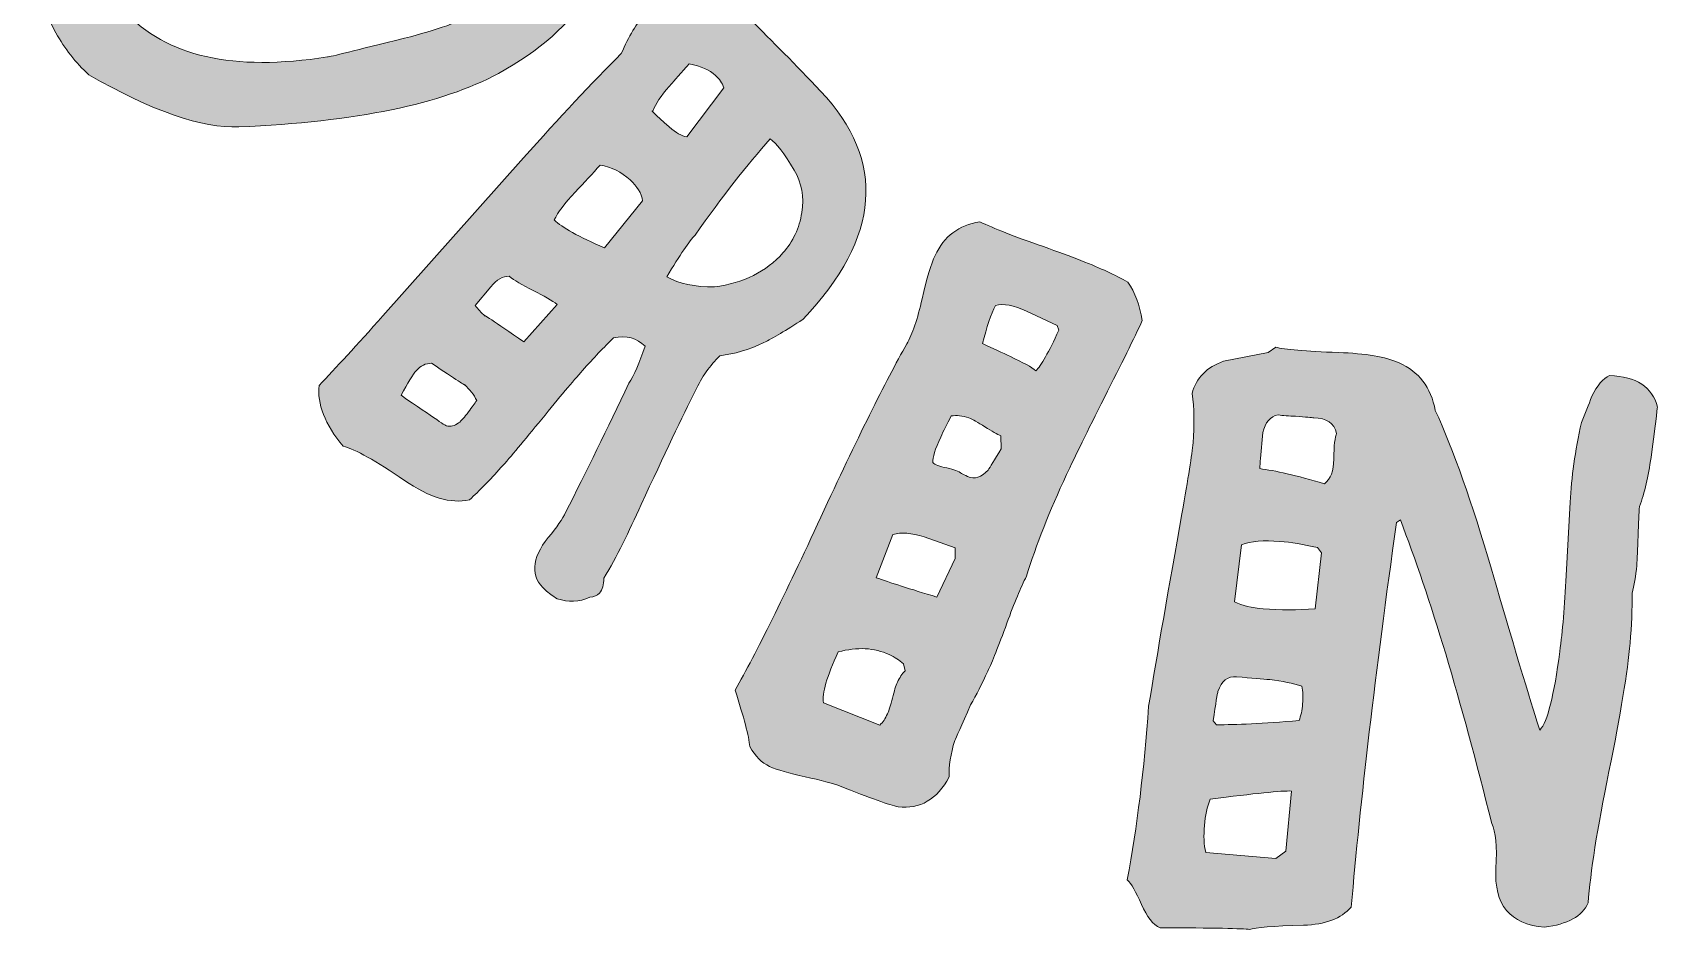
# Model space of a CAD drawing. Header units: inches. Extents: x 13.5 to 26.5, y -16.9 to -3.1.
# Drawn here: x 14.11 to 20.52, y -16.88 to -13.34 of the extents above; entities that cross this region are included whole.
import ezdxf

# ---------------------------------------------------------------- set-up
doc = ezdxf.new("R2010")
doc.units = ezdxf.units.IN
doc.header["$MEASUREMENT"] = 0
doc.layers.add('2', color=7, linetype='Continuous', lineweight=0)

# ---------------------------------------------------------------- blocks, each defined once
blk = doc.blocks.new('Block_6')
at = {"layer": '2', "true_color": 0x1b6db6, "transparency": 33554687}
h = blk.add_hatch(color=152, dxfattribs=at)
h.dxf.hatch_style = 2
edge = h.paths.add_edge_path()
edge.add_spline(control_points=[(15.7258, -12.2438), (15.6999, -12.2206), (15.6656, -12.2054), (15.623, -12.198), (15.5804, -12.1907), (15.5446, -12.1949), (15.5157, -12.2107), (15.5157, -12.2107), (15.5722, -12.3144), (15.5722, -12.3144), (15.5947, -12.3153), (15.623, -12.3064), (15.6571, -12.2878), (15.6775, -12.2767), (15.7004, -12.262), (15.7258, -12.2438)], knot_values=[0, 0, 0, 0, 1, 1, 1, 2, 2, 2, 3, 3, 3, 4, 4, 4, 5, 5, 5, 5], degree=3, periodic=0)
edge = h.paths.add_edge_path()
edge.add_spline(control_points=[(15.3432, -12.4592), (15.3356, -12.421), (15.3174, -12.3795), (15.2887, -12.335), (15.2887, -12.335), (15.211, -12.2167), (15.211, -12.2167), (15.1862, -12.2036), (15.1585, -12.2075), (15.1281, -12.2285), (15.1247, -12.275), (15.1589, -12.3702), (15.2307, -12.514), (15.2307, -12.514), (15.3432, -12.4592), (15.3432, -12.4592)], knot_values=[0, 0, 0, 0, 1, 1, 1, 2, 2, 2, 3, 3, 3, 4, 4, 4, 5, 5, 5, 5], degree=3, periodic=0)
edge = h.paths.add_edge_path()
edge.add_spline(control_points=[(14.9821, -12.6169), (14.9777, -12.5886), (14.9596, -12.5493), (14.9277, -12.4988), (14.893, -12.4433), (14.8723, -12.4032), (14.8654, -12.3785), (14.7989, -12.4104), (14.7583, -12.4391), (14.7436, -12.4647), (14.7436, -12.4647), (14.8563, -12.6594), (14.8563, -12.6594), (14.879, -12.6688), (14.9066, -12.6647), (14.9389, -12.647), (14.9526, -12.6396), (14.9669, -12.6296), (14.9821, -12.6169)], knot_values=[0, 0, 0, 0, 1, 1, 1, 2, 2, 2, 3, 3, 3, 4, 4, 4, 5, 5, 5, 6, 6, 6, 6], degree=3, periodic=0)
edge = h.paths.add_edge_path()
edge.add_spline(control_points=[(16.0862, -13.0387), (16.1509, -12.9508), (16.1704, -12.8471), (16.145, -12.7274), (16.145, -12.7274), (16.0429, -12.4187), (16.0429, -12.4187), (16.0074, -12.4184), (15.9654, -12.4303), (15.9169, -12.4547), (15.8496, -12.4892), (15.8109, -12.5093), (15.8006, -12.5148), (15.7343, -12.551), (15.6824, -12.5794), (15.645, -12.5998), (15.5157, -12.6704), (15.3173, -12.7661), (15.0499, -12.887), (14.7824, -13.0078), (14.584, -13.1035), (14.4547, -13.1741), (14.4428, -13.1806), (14.4383, -13.1886), (14.4412, -13.1979), (14.4502, -13.2105), (14.4599, -13.2282), (14.4702, -13.2511), (14.6317, -13.43), (14.8985, -13.4901), (15.2705, -13.4315), (15.2791, -13.4312), (15.3804, -13.4065), (15.5745, -13.3575), (15.699, -13.3267), (15.797, -13.2918), (15.8684, -13.2528), (15.9637, -13.2008), (16.0363, -13.1294), (16.0862, -13.0387)], knot_values=[0, 0, 0, 0, 1, 1, 1, 2, 2, 2, 3, 3, 3, 4, 4, 4, 5, 5, 5, 6, 6, 6, 7, 7, 7, 8, 8, 8, 9, 9, 9, 10, 10, 10, 11, 11, 11, 12, 12, 12, 13, 13, 13, 13], degree=3, periodic=0)
edge = h.paths.add_edge_path()
edge.add_spline(control_points=[(14.4348, -12.8763), (14.4706, -12.8611), (14.5039, -12.8452), (14.5345, -12.8284), (14.5634, -12.8127), (14.5948, -12.7933), (14.6287, -12.7704), (14.5956, -12.7097), (14.5617, -12.6778), (14.527, -12.6749), (14.4997, -12.7139), (14.4641, -12.7782), (14.4202, -12.8679), (14.4281, -12.8701), (14.4329, -12.8729), (14.4348, -12.8763)], knot_values=[0, 0, 0, 0, 1, 1, 1, 2, 2, 2, 3, 3, 3, 4, 4, 4, 5, 5, 5, 5], degree=3, periodic=0)
edge = h.paths.add_edge_path()
edge.add_spline(control_points=[(15.945, -13.4967), (15.7239, -13.6174), (15.3825, -13.6877), (14.921, -13.7077), (14.7767, -13.7142), (14.5793, -13.6457), (14.3289, -13.5022), (14.2763, -13.4543), (14.233, -13.3991), (14.199, -13.3367), (14.1254, -13.2017), (14.1063, -13.0633), (14.1415, -12.9215), (14.2322, -12.5654), (14.469, -12.283), (14.8518, -12.074), (14.9113, -12.0415), (14.9748, -12.0101), (15.0422, -11.9799), (15.2697, -11.9235), (15.4702, -11.9126), (15.6435, -11.9471), (15.7698, -11.9723), (15.8797, -11.9977), (15.9731, -12.0233), (16.0954, -12.0572), (16.1822, -12.1194), (16.2336, -12.2095), (16.3399, -12.3966), (16.3977, -12.5774), (16.4067, -12.752), (16.4239, -13.0711), (16.27, -13.3193), (15.945, -13.4967)], knot_values=[0, 0, 0, 0, 1, 1, 1, 2, 2, 2, 3, 3, 3, 4, 4, 4, 5, 5, 5, 6, 6, 6, 7, 7, 7, 8, 8, 8, 9, 9, 9, 10, 10, 10, 11, 11, 11, 11], degree=3, periodic=0)
h = blk.add_hatch(color=152, dxfattribs=at)
h.dxf.hatch_style = 2
edge = h.paths.add_edge_path()
edge.add_spline(control_points=[(17.1121, -13.8783), (17.073, -13.8123), (17.0415, -13.7713), (17.0174, -13.755), (16.9272, -13.8564), (16.8287, -13.9828), (16.7221, -14.1345), (16.6987, -14.1579), (16.6613, -14.2128), (16.6099, -14.2995), (16.6578, -14.3265), (16.7207, -14.3397), (16.7985, -14.339), (16.9124, -14.3237), (17.0022, -14.2791), (17.068, -14.2053), (17.1079, -14.1604), (17.1327, -14.1072), (17.1425, -14.0457), (17.1522, -13.9842), (17.1421, -13.9284), (17.1121, -13.8783)], knot_values=[0, 0, 0, 0, 1, 1, 1, 2, 2, 2, 3, 3, 3, 4, 4, 4, 5, 5, 5, 6, 6, 6, 7, 7, 7, 7], degree=3, periodic=0)
edge = h.paths.add_edge_path()
edge.add_spline(control_points=[(16.6892, -13.7467), (16.6892, -13.7467), (16.8349, -13.5532), (16.8349, -13.5532), (16.8286, -13.5346), (16.8177, -13.5184), (16.8022, -13.5046), (16.7782, -13.4831), (16.7436, -13.4679), (16.6985, -13.4589), (16.6959, -13.4618), (16.6888, -13.4697), (16.6772, -13.4828), (16.6437, -13.5204), (16.6244, -13.5422), (16.6192, -13.5479), (16.587, -13.5841), (16.5654, -13.6168), (16.5544, -13.646), (16.5419, -13.6374), (16.5635, -13.658), (16.6192, -13.7077), (16.6456, -13.7312), (16.6689, -13.7442), (16.6892, -13.7467)], knot_values=[0, 0, 0, 0, 1, 1, 1, 2, 2, 2, 3, 3, 3, 4, 4, 4, 5, 5, 5, 6, 6, 6, 7, 7, 7, 8, 8, 8, 8], degree=3, periodic=0)
edge = h.paths.add_edge_path()
edge.add_spline(control_points=[(16.3642, -14.1855), (16.3642, -14.1855), (16.5141, -13.9997), (16.5141, -13.9997), (16.5098, -13.9699), (16.4933, -13.9422), (16.4646, -13.9166), (16.4302, -13.886), (16.3909, -13.8665), (16.3468, -13.8583), (16.3171, -13.8917), (16.2842, -13.9272), (16.248, -13.965), (16.2065, -14.0086), (16.1791, -14.0452), (16.1657, -14.0748), (16.1959, -14.1044), (16.2621, -14.1413), (16.3642, -14.1855)], knot_values=[0, 0, 0, 0, 1, 1, 1, 2, 2, 2, 3, 3, 3, 4, 4, 4, 5, 5, 5, 6, 6, 6, 6], degree=3, periodic=0)
edge = h.paths.add_edge_path()
edge.add_spline(control_points=[(16.0458, -14.5562), (16.0458, -14.5562), (16.1772, -14.4085), (16.1772, -14.4085), (16.1573, -14.3933), (16.1256, -14.3748), (16.0821, -14.3529), (16.0385, -14.331), (16.0068, -14.3124), (15.9869, -14.2973), (15.9623, -14.2961), (15.9384, -14.3099), (15.9154, -14.3386), (15.9154, -14.3386), (15.8537, -14.4123), (15.8537, -14.4123), (15.864, -14.4267), (15.8771, -14.4409), (15.8929, -14.455), (15.8771, -14.4409), (15.928, -14.4746), (16.0458, -14.5562)], knot_values=[0, 0, 0, 0, 1, 1, 1, 2, 2, 2, 3, 3, 3, 4, 4, 4, 5, 5, 5, 6, 6, 6, 7, 7, 7, 7], degree=3, periodic=0)
edge = h.paths.add_edge_path()
edge.add_spline(control_points=[(15.8593, -14.7874), (15.8485, -14.7648), (15.8324, -14.7439), (15.8109, -14.7247), (15.8209, -14.7337), (15.7778, -14.7056), (15.6814, -14.6405), (15.6582, -14.6406), (15.6382, -14.6501), (15.6215, -14.6688), (15.6073, -14.6848), (15.5871, -14.7175), (15.5611, -14.767), (15.6887, -14.8548), (15.7482, -14.8948), (15.7396, -14.8872), (15.7562, -14.8916), (15.7724, -14.8879), (15.7882, -14.8759), (15.7986, -14.8671), (15.8115, -14.8526), (15.8268, -14.8325), (15.8409, -14.8138), (15.8517, -14.7988), (15.8593, -14.7874)], knot_values=[0, 0, 0, 0, 1, 1, 1, 2, 2, 2, 3, 3, 3, 4, 4, 4, 5, 5, 5, 6, 6, 6, 7, 7, 7, 8, 8, 8, 8], degree=3, periodic=0)
edge = h.paths.add_edge_path()
edge.add_spline(control_points=[(16.3061, -15.5638), (16.2634, -15.5829), (16.2205, -15.5849), (16.1774, -15.5698), (16.159, -15.5586), (16.1434, -15.5473), (16.1305, -15.5358), (16.0703, -15.4821), (16.0741, -15.4128), (16.142, -15.3278), (16.1754, -15.2875), (16.1982, -15.2546), (16.2105, -15.2292), (16.2921, -15.0682), (16.3753, -14.8982), (16.4601, -14.7192), (16.4802, -14.6878), (16.5016, -14.6393), (16.5241, -14.5736), (16.4922, -14.54), (16.4506, -14.5289), (16.3994, -14.5403), (16.3617, -14.5768), (16.3209, -14.6198), (16.2771, -14.669), (16.2397, -14.711), (16.1861, -14.7749), (16.1162, -14.8606), (16.0463, -14.9463), (15.9927, -15.0103), (15.9553, -15.0522), (15.9114, -15.1015), (15.87, -15.1437), (15.8309, -15.179), (15.7566, -15.1959), (15.6712, -15.1705), (15.5748, -15.1026), (15.4614, -15.0249), (15.3805, -14.98), (15.3321, -14.968), (15.2605, -14.8808), (15.2289, -14.8007), (15.2373, -14.7277), (15.3021, -14.6607), (15.386, -14.5693), (15.4892, -14.4534), (15.4892, -14.4534), (16.0441, -13.83), (16.0441, -13.83), (16.1859, -13.6707), (16.3145, -13.5334), (16.43, -13.4182), (16.4592, -13.3507), (16.4912, -13.2974), (16.526, -13.2583), (16.6033, -13.1714), (16.6982, -13.1573), (16.8106, -13.2159), (16.8106, -13.2159), (16.9392, -13.2838), (16.9392, -13.2838), (17.0256, -13.3687), (17.118, -13.4628), (17.2164, -13.5661), (17.4769, -13.8426), (17.4539, -14.1429), (17.1474, -14.467), (17.0801, -14.5109), (17.0284, -14.5415), (16.9925, -14.5588), (16.9339, -14.587), (16.876, -14.6043), (16.819, -14.6106), (16.78, -14.6486), (16.7477, -14.6951), (16.7219, -14.75), (16.6725, -14.8489), (16.6012, -14.9983), (16.508, -15.1983), (16.4605, -15.3066), (16.4117, -15.4034), (16.3616, -15.4886), (16.3616, -15.5146), (16.3558, -15.5341), (16.3442, -15.5471), (16.3352, -15.5572), (16.3225, -15.5628), (16.3061, -15.5638)], knot_values=[0, 0, 0, 0, 1, 1, 1, 2, 2, 2, 3, 3, 3, 4, 4, 4, 5, 5, 5, 6, 6, 6, 7, 7, 7, 8, 8, 8, 9, 9, 9, 10, 10, 10, 11, 11, 11, 12, 12, 12, 13, 13, 13, 14, 14, 14, 15, 15, 15, 16, 16, 16, 17, 17, 17, 18, 18, 18, 19, 19, 19, 20, 20, 20, 21, 21, 21, 22, 22, 22, 23, 23, 23, 24, 24, 24, 25, 25, 25, 26, 26, 26, 27, 27, 27, 28, 28, 28, 29, 29, 29, 29], degree=3, periodic=0)
h = blk.add_hatch(color=152, dxfattribs=at)
h.dxf.hatch_style = 2
edge = h.paths.add_edge_path()
edge.add_spline(control_points=[(18.1569, -14.5104), (18.1569, -14.5104), (18.15, -14.4911), (18.15, -14.4911), (18.15, -14.4911), (18.0299, -14.4351), (18.0299, -14.4351), (17.9794, -14.4116), (17.9384, -14.404), (17.907, -14.4126), (17.8891, -14.4464), (17.8721, -14.4964), (17.8561, -14.5627), (17.8979, -14.5822), (17.9344, -14.5992), (17.9658, -14.6138), (18.0162, -14.6374), (18.0498, -14.6563), (18.0665, -14.6705), (18.0867, -14.6499), (18.1168, -14.5966), (18.1569, -14.5104)], knot_values=[0, 0, 0, 0, 1, 1, 1, 2, 2, 2, 3, 3, 3, 4, 4, 4, 5, 5, 5, 6, 6, 6, 7, 7, 7, 7], degree=3, periodic=0)
edge = h.paths.add_edge_path()
edge.add_spline(control_points=[(17.9296, -14.9782), (17.9296, -14.9782), (17.9281, -14.9269), (17.9281, -14.9269), (17.9141, -14.9204), (17.8932, -14.9085), (17.8653, -14.8912), (17.8373, -14.8738), (17.8163, -14.8619), (17.8024, -14.8554), (17.7764, -14.8476), (17.7531, -14.8453), (17.7326, -14.8485), (17.7161, -14.8794), (17.7021, -14.9071), (17.6907, -14.9317), (17.6686, -14.9792), (17.6582, -15.0128), (17.6595, -15.0327), (17.6683, -15.0411), (17.6867, -15.0481), (17.7149, -15.0537), (17.743, -15.0593), (17.7623, -15.0668), (17.7729, -15.076), (17.7798, -15.0792), (17.7876, -15.0828), (17.7964, -15.0869), (17.8242, -15.0999), (17.8514, -15.0915), (17.878, -15.0617), (17.8854, -15.0504), (17.9026, -15.0226), (17.9296, -14.9782)], knot_values=[0, 0, 0, 0, 1, 1, 1, 2, 2, 2, 3, 3, 3, 4, 4, 4, 5, 5, 5, 6, 6, 6, 7, 7, 7, 8, 8, 8, 9, 9, 9, 10, 10, 10, 11, 11, 11, 11], degree=3, periodic=0)
edge = h.paths.add_edge_path()
edge.add_spline(control_points=[(17.7473, -15.4107), (17.7473, -15.4107), (17.7476, -15.3691), (17.7476, -15.3691), (17.7476, -15.3691), (17.6252, -15.3249), (17.6252, -15.3249), (17.5749, -15.31), (17.5339, -15.3069), (17.5023, -15.3157), (17.5023, -15.3157), (17.4357, -15.4868), (17.4357, -15.4868), (17.4897, -15.5056), (17.5698, -15.5312), (17.6761, -15.5636), (17.6761, -15.5636), (17.7473, -15.4107), (17.7473, -15.4107)], knot_values=[0, 0, 0, 0, 1, 1, 1, 2, 2, 2, 3, 3, 3, 4, 4, 4, 5, 5, 5, 6, 6, 6, 6], degree=3, periodic=0)
edge = h.paths.add_edge_path()
edge.add_spline(control_points=[(17.4506, -16.0683), (17.4624, -16.0567), (17.4724, -16.0421), (17.4806, -16.0245), (17.4871, -16.0105), (17.4937, -15.9895), (17.5004, -15.9615), (17.507, -15.9336), (17.5136, -15.9126), (17.5202, -15.8986), (17.5283, -15.881), (17.5383, -15.8664), (17.5501, -15.8547), (17.5501, -15.8547), (17.5442, -15.8263), (17.5442, -15.8263), (17.5275, -15.8121), (17.5088, -15.8002), (17.4879, -15.7904), (17.4287, -15.7628), (17.3615, -15.7593), (17.2863, -15.7798), (17.2412, -15.8766), (17.2217, -15.9434), (17.2278, -15.9805), (17.2278, -15.9805), (17.4506, -16.0683), (17.4506, -16.0683)], knot_values=[0, 0, 0, 0, 1, 1, 1, 2, 2, 2, 3, 3, 3, 4, 4, 4, 5, 5, 5, 6, 6, 6, 7, 7, 7, 8, 8, 8, 9, 9, 9, 9], degree=3, periodic=0)
edge = h.paths.add_edge_path()
edge.add_spline(control_points=[(17.724, -16.2729), (17.6762, -16.3619), (17.6092, -16.4012), (17.5229, -16.3909), (17.49, -16.3841), (17.4128, -16.3567), (17.2912, -16.3085), (17.2642, -16.2981), (17.219, -16.2861), (17.1554, -16.2725), (17.0918, -16.2589), (17.0452, -16.2452), (17.0156, -16.2314), (16.9843, -16.2168), (16.9583, -16.1907), (16.9376, -16.1532), (16.9332, -16.1127), (16.9138, -16.0384), (16.8794, -15.9303), (16.9627, -15.783), (17.0756, -15.5554), (17.218, -15.2473), (17.3603, -14.9392), (17.4733, -14.7116), (17.5567, -14.5643), (17.579, -14.5255), (17.5993, -14.4659), (17.6176, -14.3857), (17.6359, -14.3054), (17.6528, -14.2486), (17.6684, -14.2152), (17.7036, -14.1396), (17.7623, -14.0953), (17.8446, -14.0823), (17.8985, -14.1075), (17.9824, -14.1401), (18.0961, -14.1803), (18.2098, -14.2205), (18.2936, -14.2532), (18.3476, -14.2784), (18.3772, -14.2922), (18.4046, -14.3061), (18.4299, -14.32), (18.4575, -14.3607), (18.4764, -14.4112), (18.4864, -14.4715), (18.4545, -14.5401), (18.4046, -14.6415), (18.3369, -14.7757), (18.2691, -14.9099), (18.2192, -15.0113), (18.1873, -15.0799), (18.1202, -15.2241), (18.0674, -15.3578), (18.0291, -15.4811), (18.0069, -15.5243), (17.9812, -15.5861), (17.9522, -15.6667), (17.9182, -15.7579), (17.8931, -15.8211), (17.8767, -15.8562), (17.8538, -15.9054), (17.8312, -15.9495), (17.8089, -15.9883), (17.7721, -16.0717), (17.7513, -16.1187), (17.7464, -16.1293), (17.7296, -16.1835), (17.7221, -16.2314), (17.724, -16.2729)], knot_values=[0, 0, 0, 0, 1, 1, 1, 2, 2, 2, 3, 3, 3, 4, 4, 4, 5, 5, 5, 6, 6, 6, 7, 7, 7, 8, 8, 8, 9, 9, 9, 10, 10, 10, 11, 11, 11, 12, 12, 12, 13, 13, 13, 14, 14, 14, 15, 15, 15, 16, 16, 16, 17, 17, 17, 18, 18, 18, 19, 19, 19, 20, 20, 20, 21, 21, 21, 22, 22, 22, 23, 23, 23, 23], degree=3, periodic=0)
h = blk.add_hatch(color=152, dxfattribs=at)
h.dxf.hatch_style = 2
edge = h.paths.add_edge_path()
edge.add_spline(control_points=[(19.2534, -14.9175), (19.2434, -14.8766), (19.2133, -14.856), (19.1633, -14.8556), (19.1556, -14.8549), (19.1317, -14.8529), (19.0915, -14.8495), (19.0645, -14.8491), (19.0416, -14.8472), (19.0226, -14.8436), (18.9912, -14.8507), (18.9709, -14.8742), (18.9617, -14.9143), (18.9617, -14.9143), (18.9531, -15.0158), (18.9531, -15.0158), (18.9517, -15.0313), (18.9506, -15.0448), (18.9496, -15.0564), (19.0094, -15.0634), (19.0947, -15.0833), (19.2053, -15.1161), (19.2296, -15.0973), (19.2418, -15.065), (19.2419, -15.0193), (19.2428, -14.9642), (19.2466, -14.9303), (19.2534, -14.9175)], knot_values=[0, 0, 0, 0, 1, 1, 1, 2, 2, 2, 3, 3, 3, 4, 4, 4, 5, 5, 5, 6, 6, 6, 7, 7, 7, 8, 8, 8, 9, 9, 9, 9], degree=3, periodic=0)
edge = h.paths.add_edge_path()
edge.add_spline(control_points=[(19.193, -15.3892), (19.193, -15.3892), (19.1775, -15.3676), (19.1775, -15.3676), (19.1226, -15.3553), (19.0732, -15.3472), (19.0292, -15.3435), (18.9661, -15.3381), (18.9156, -15.3425), (18.8778, -15.3566), (18.8778, -15.3566), (18.8499, -15.5824), (18.8499, -15.5824), (18.8815, -15.5967), (18.9192, -15.6056), (18.9633, -15.6094), (19.0302, -15.6151), (19.0986, -15.6152), (19.1685, -15.6096), (19.1685, -15.6096), (19.193, -15.3892), (19.193, -15.3892)], knot_values=[0, 0, 0, 0, 1, 1, 1, 2, 2, 2, 3, 3, 3, 4, 4, 4, 5, 5, 5, 6, 6, 6, 7, 7, 7, 7], degree=3, periodic=0)
edge = h.paths.add_edge_path()
edge.add_spline(control_points=[(19.105, -16.0507), (19.1123, -16.0319), (19.1171, -16.0099), (19.1192, -15.9848), (19.1214, -15.9597), (19.1205, -15.9362), (19.1166, -15.9144), (19.0812, -15.9037), (19.0389, -15.8952), (18.9897, -15.889), (18.9613, -15.8866), (18.9176, -15.8829), (18.8588, -15.8779), (18.8228, -15.8748), (18.7982, -15.8942), (18.7851, -15.9358), (18.7825, -15.9434), (18.7764, -15.9818), (18.7667, -16.0511), (18.7667, -16.0511), (18.7797, -16.0668), (18.7797, -16.0668), (18.8541, -16.0673), (18.9626, -16.0619), (19.105, -16.0507)], knot_values=[0, 0, 0, 0, 1, 1, 1, 2, 2, 2, 3, 3, 3, 4, 4, 4, 5, 5, 5, 6, 6, 6, 7, 7, 7, 8, 8, 8, 8], degree=3, periodic=0)
edge = h.paths.add_edge_path()
edge.add_spline(control_points=[(19.0755, -16.3285), (19.0362, -16.3271), (18.9291, -16.338), (18.7544, -16.3612), (18.7425, -16.3906), (18.7349, -16.4253), (18.7315, -16.465), (18.7281, -16.5047), (18.7298, -16.5401), (18.7365, -16.5712), (18.7365, -16.5712), (19.0134, -16.5948), (19.0134, -16.5948), (19.0134, -16.5948), (19.0525, -16.566), (19.0525, -16.566), (19.0525, -16.566), (19.0755, -16.3285), (19.0755, -16.3285)], knot_values=[0, 0, 0, 0, 1, 1, 1, 2, 2, 2, 3, 3, 3, 4, 4, 4, 5, 5, 5, 6, 6, 6, 6], degree=3, periodic=0)
edge = h.paths.add_edge_path()
edge.add_spline(control_points=[(20.5197, -14.8133), (20.5189, -14.8229), (20.5104, -14.8892), (20.4942, -15.012), (20.4839, -15.0869), (20.4688, -15.1516), (20.4487, -15.2062), (20.4466, -15.2312), (20.4447, -15.2699), (20.4432, -15.3222), (20.4416, -15.3745), (20.4398, -15.4132), (20.4377, -15.4382), (20.4341, -15.4806), (20.4281, -15.517), (20.4197, -15.5473), (20.4202, -15.6095), (20.4175, -15.6753), (20.4116, -15.7447), (20.4021, -15.8565), (20.3742, -16.0254), (20.328, -16.2515), (20.2817, -16.4777), (20.2545, -16.6506), (20.2463, -16.7702), (20.2225, -16.8226), (20.1649, -16.8545), (20.0733, -16.8662), (19.9375, -16.8546), (19.8737, -16.7771), (19.8821, -16.6338), (19.8876, -16.5466), (19.8819, -16.4878), (19.8653, -16.4571), (19.7434, -15.964), (19.6233, -15.5645), (19.5048, -15.2585), (19.5048, -15.2585), (19.4895, -15.2688), (19.4895, -15.2688), (19.4059, -15.8652), (19.3465, -16.3711), (19.3112, -16.7866), (19.2712, -16.8319), (19.2083, -16.8557), (19.1224, -16.8581), (19.0023, -16.8615), (18.9314, -16.8671), (18.9098, -16.875), (18.8854, -16.871), (18.7677, -16.8687), (18.5565, -16.8683), (18.529, -16.8562), (18.5045, -16.8254), (18.4831, -16.7758), (18.4616, -16.7263), (18.4429, -16.6941), (18.4271, -16.6791), (18.466, -16.4703), (18.4941, -16.242), (18.5113, -15.9943), (18.547, -15.7793), (18.5907, -15.5261), (18.6425, -15.2346), (18.668, -15.0927), (18.6827, -14.9996), (18.6865, -14.9551), (18.6926, -14.8836), (18.6914, -14.8183), (18.6829, -14.7592), (18.6997, -14.6983), (18.7408, -14.6561), (18.8065, -14.6325), (18.8065, -14.6325), (18.9828, -14.5979), (18.9828, -14.5979), (18.9828, -14.5979), (19.0135, -14.5771), (19.0135, -14.5771), (19.0475, -14.5859), (19.1297, -14.5929), (19.2603, -14.5982), (19.368, -14.6015), (19.4477, -14.6151), (19.4997, -14.639), (19.5777, -14.6729), (19.6254, -14.7354), (19.6427, -14.8264), (19.7142, -14.9824), (19.788, -15.1911), (19.8641, -15.4526), (19.9655, -15.8), (20.0294, -16.0118), (20.0557, -16.088), (20.0854, -16.0556), (20.1116, -15.9522), (20.1342, -15.7777), (20.1447, -15.6991), (20.1532, -15.599), (20.1597, -15.4774), (20.1597, -15.4774), (20.1757, -15.188), (20.1757, -15.188), (20.18, -15.0914), (20.1947, -14.987), (20.2197, -14.8747), (20.2342, -14.8392), (20.2478, -14.8045), (20.2603, -14.7706), (20.2813, -14.7279), (20.3048, -14.7008), (20.3308, -14.6894), (20.4365, -14.6926), (20.4995, -14.7339), (20.5197, -14.8133)], knot_values=[0, 0, 0, 0, 1, 1, 1, 2, 2, 2, 3, 3, 3, 4, 4, 4, 5, 5, 5, 6, 6, 6, 7, 7, 7, 8, 8, 8, 9, 9, 9, 10, 10, 10, 11, 11, 11, 12, 12, 12, 13, 13, 13, 14, 14, 14, 15, 15, 15, 16, 16, 16, 17, 17, 17, 18, 18, 18, 19, 19, 19, 20, 20, 20, 21, 21, 21, 22, 22, 22, 23, 23, 23, 24, 24, 24, 25, 25, 25, 26, 26, 26, 27, 27, 27, 28, 28, 28, 29, 29, 29, 30, 30, 30, 31, 31, 31, 32, 32, 32, 33, 33, 33, 34, 34, 34, 35, 35, 35, 36, 36, 36, 37, 37, 37, 38, 38, 38, 38], degree=3, periodic=0)
at = {"layer": '2'}
for points, knots in [([(15.945, -13.4967), (15.7239, -13.6174), (15.3825, -13.6877), (14.921, -13.7077), (14.7767, -13.7142), (14.5793, -13.6457), (14.3289, -13.5022), (14.2763, -13.4543), (14.233, -13.3991), (14.199, -13.3367), (14.1254, -13.2017), (14.1063, -13.0633), (14.1415, -12.9215), (14.2322, -12.5654), (14.469, -12.283), (14.8518, -12.074), (14.9113, -12.0415), (14.9748, -12.0101), (15.0422, -11.9799), (15.2697, -11.9235), (15.4702, -11.9126), (15.6435, -11.9471), (15.7698, -11.9723), (15.8797, -11.9977), (15.9731, -12.0233), (16.0954, -12.0572), (16.1822, -12.1194), (16.2336, -12.2095), (16.3399, -12.3966), (16.3977, -12.5774), (16.4067, -12.752), (16.4239, -13.0711), (16.27, -13.3193), (15.945, -13.4967)], [0, 0, 0, 0, 1, 1, 1, 2, 2, 2, 3, 3, 3, 4, 4, 4, 5, 5, 5, 6, 6, 6, 7, 7, 7, 8, 8, 8, 9, 9, 9, 10, 10, 10, 11, 11, 11, 11]), ([(16.0862, -13.0387), (16.1509, -12.9508), (16.1704, -12.8471), (16.145, -12.7274), (16.145, -12.7274), (16.0429, -12.4187), (16.0429, -12.4187), (16.0074, -12.4184), (15.9654, -12.4303), (15.9169, -12.4547), (15.8496, -12.4892), (15.8109, -12.5093), (15.8006, -12.5148), (15.7343, -12.551), (15.6824, -12.5794), (15.645, -12.5998), (15.5157, -12.6704), (15.3173, -12.7661), (15.0499, -12.887), (14.7824, -13.0078), (14.584, -13.1035), (14.4547, -13.1741), (14.4428, -13.1806), (14.4383, -13.1886), (14.4412, -13.1979), (14.4502, -13.2105), (14.4599, -13.2282), (14.4702, -13.2511), (14.6317, -13.43), (14.8985, -13.4901), (15.2705, -13.4315), (15.2791, -13.4312), (15.3804, -13.4065), (15.5745, -13.3575), (15.699, -13.3267), (15.797, -13.2918), (15.8684, -13.2528), (15.9637, -13.2008), (16.0363, -13.1294), (16.0862, -13.0387)], [0, 0, 0, 0, 1, 1, 1, 2, 2, 2, 3, 3, 3, 4, 4, 4, 5, 5, 5, 6, 6, 6, 7, 7, 7, 8, 8, 8, 9, 9, 9, 10, 10, 10, 11, 11, 11, 12, 12, 12, 13, 13, 13, 13]), ([(16.3061, -15.5638), (16.2634, -15.5829), (16.2205, -15.5849), (16.1774, -15.5698), (16.159, -15.5586), (16.1434, -15.5473), (16.1305, -15.5358), (16.0703, -15.4821), (16.0741, -15.4128), (16.142, -15.3278), (16.1754, -15.2875), (16.1982, -15.2546), (16.2105, -15.2292), (16.2921, -15.0682), (16.3753, -14.8982), (16.4601, -14.7192), (16.4802, -14.6878), (16.5016, -14.6393), (16.5241, -14.5736), (16.4922, -14.54), (16.4506, -14.5289), (16.3994, -14.5403), (16.3617, -14.5768), (16.3209, -14.6198), (16.2771, -14.669), (16.2397, -14.711), (16.1861, -14.7749), (16.1162, -14.8606), (16.0463, -14.9463), (15.9927, -15.0103), (15.9553, -15.0522), (15.9114, -15.1015), (15.87, -15.1437), (15.8309, -15.179), (15.7566, -15.1959), (15.6712, -15.1705), (15.5748, -15.1026), (15.4614, -15.0249), (15.3805, -14.98), (15.3321, -14.968), (15.2605, -14.8808), (15.2289, -14.8007), (15.2373, -14.7277), (15.3021, -14.6607), (15.386, -14.5693), (15.4892, -14.4534), (15.4892, -14.4534), (16.0441, -13.83), (16.0441, -13.83), (16.1859, -13.6707), (16.3145, -13.5334), (16.43, -13.4182), (16.4592, -13.3507), (16.4912, -13.2974), (16.526, -13.2583), (16.6033, -13.1714), (16.6982, -13.1573), (16.8106, -13.2159), (16.8106, -13.2159), (16.9392, -13.2838), (16.9392, -13.2838), (17.0256, -13.3687), (17.118, -13.4628), (17.2164, -13.5661), (17.4769, -13.8426), (17.4539, -14.1429), (17.1474, -14.467), (17.0801, -14.5109), (17.0284, -14.5415), (16.9925, -14.5588), (16.9339, -14.587), (16.876, -14.6043), (16.819, -14.6106), (16.78, -14.6486), (16.7477, -14.6951), (16.7219, -14.75), (16.6725, -14.8489), (16.6012, -14.9983), (16.508, -15.1983), (16.4605, -15.3066), (16.4117, -15.4034), (16.3616, -15.4886), (16.3616, -15.5146), (16.3558, -15.5341), (16.3442, -15.5471), (16.3352, -15.5572), (16.3225, -15.5628), (16.3061, -15.5638)], [0, 0, 0, 0, 1, 1, 1, 2, 2, 2, 3, 3, 3, 4, 4, 4, 5, 5, 5, 6, 6, 6, 7, 7, 7, 8, 8, 8, 9, 9, 9, 10, 10, 10, 11, 11, 11, 12, 12, 12, 13, 13, 13, 14, 14, 14, 15, 15, 15, 16, 16, 16, 17, 17, 17, 18, 18, 18, 19, 19, 19, 20, 20, 20, 21, 21, 21, 22, 22, 22, 23, 23, 23, 24, 24, 24, 25, 25, 25, 26, 26, 26, 27, 27, 27, 28, 28, 28, 29, 29, 29, 29]), ([(16.6892, -13.7467), (16.6892, -13.7467), (16.8349, -13.5532), (16.8349, -13.5532), (16.8286, -13.5346), (16.8177, -13.5184), (16.8022, -13.5046), (16.7782, -13.4831), (16.7436, -13.4679), (16.6985, -13.4589), (16.6959, -13.4618), (16.6888, -13.4697), (16.6772, -13.4828), (16.6437, -13.5204), (16.6244, -13.5422), (16.6192, -13.5479), (16.587, -13.5841), (16.5654, -13.6168), (16.5544, -13.646), (16.5419, -13.6374), (16.5635, -13.658), (16.6192, -13.7077), (16.6456, -13.7312), (16.6689, -13.7442), (16.6892, -13.7467)], [0, 0, 0, 0, 1, 1, 1, 2, 2, 2, 3, 3, 3, 4, 4, 4, 5, 5, 5, 6, 6, 6, 7, 7, 7, 8, 8, 8, 8]), ([(17.1121, -13.8783), (17.073, -13.8123), (17.0415, -13.7713), (17.0174, -13.755), (16.9272, -13.8564), (16.8287, -13.9828), (16.7221, -14.1345), (16.6987, -14.1579), (16.6613, -14.2128), (16.6099, -14.2995), (16.6578, -14.3265), (16.7207, -14.3397), (16.7985, -14.339), (16.9124, -14.3237), (17.0022, -14.2791), (17.068, -14.2053), (17.1079, -14.1604), (17.1327, -14.1072), (17.1425, -14.0457), (17.1522, -13.9842), (17.1421, -13.9284), (17.1121, -13.8783)], [0, 0, 0, 0, 1, 1, 1, 2, 2, 2, 3, 3, 3, 4, 4, 4, 5, 5, 5, 6, 6, 6, 7, 7, 7, 7]), ([(16.3642, -14.1855), (16.3642, -14.1855), (16.5141, -13.9997), (16.5141, -13.9997), (16.5098, -13.9699), (16.4933, -13.9422), (16.4646, -13.9166), (16.4302, -13.886), (16.3909, -13.8665), (16.3468, -13.8583), (16.3171, -13.8917), (16.2842, -13.9272), (16.248, -13.965), (16.2065, -14.0086), (16.1791, -14.0452), (16.1657, -14.0748), (16.1959, -14.1044), (16.2621, -14.1413), (16.3642, -14.1855)], [0, 0, 0, 0, 1, 1, 1, 2, 2, 2, 3, 3, 3, 4, 4, 4, 5, 5, 5, 6, 6, 6, 6]), ([(17.724, -16.2729), (17.6762, -16.3619), (17.6092, -16.4012), (17.5229, -16.3909), (17.49, -16.3841), (17.4128, -16.3567), (17.2912, -16.3085), (17.2642, -16.2981), (17.219, -16.2861), (17.1554, -16.2725), (17.0918, -16.2589), (17.0452, -16.2452), (17.0156, -16.2314), (16.9843, -16.2168), (16.9583, -16.1907), (16.9376, -16.1532), (16.9332, -16.1127), (16.9138, -16.0384), (16.8794, -15.9303), (16.9627, -15.783), (17.0756, -15.5554), (17.218, -15.2473), (17.3603, -14.9392), (17.4733, -14.7116), (17.5567, -14.5643), (17.579, -14.5255), (17.5993, -14.4659), (17.6176, -14.3857), (17.6359, -14.3054), (17.6528, -14.2486), (17.6684, -14.2152), (17.7036, -14.1396), (17.7623, -14.0953), (17.8446, -14.0823), (17.8985, -14.1075), (17.9824, -14.1401), (18.0961, -14.1803), (18.2098, -14.2205), (18.2936, -14.2532), (18.3476, -14.2784), (18.3772, -14.2922), (18.4046, -14.3061), (18.4299, -14.32), (18.4575, -14.3607), (18.4764, -14.4112), (18.4864, -14.4715), (18.4545, -14.5401), (18.4046, -14.6415), (18.3369, -14.7757), (18.2691, -14.9099), (18.2192, -15.0113), (18.1873, -15.0799), (18.1202, -15.2241), (18.0674, -15.3578), (18.0291, -15.4811), (18.0069, -15.5243), (17.9812, -15.5861), (17.9522, -15.6667), (17.9182, -15.7579), (17.8931, -15.8211), (17.8767, -15.8562), (17.8538, -15.9054), (17.8312, -15.9495), (17.8089, -15.9883), (17.7721, -16.0717), (17.7513, -16.1187), (17.7464, -16.1293), (17.7296, -16.1835), (17.7221, -16.2314), (17.724, -16.2729)], [0, 0, 0, 0, 1, 1, 1, 2, 2, 2, 3, 3, 3, 4, 4, 4, 5, 5, 5, 6, 6, 6, 7, 7, 7, 8, 8, 8, 9, 9, 9, 10, 10, 10, 11, 11, 11, 12, 12, 12, 13, 13, 13, 14, 14, 14, 15, 15, 15, 16, 16, 16, 17, 17, 17, 18, 18, 18, 19, 19, 19, 20, 20, 20, 21, 21, 21, 22, 22, 22, 23, 23, 23, 23]), ([(16.0458, -14.5562), (16.0458, -14.5562), (16.1772, -14.4085), (16.1772, -14.4085), (16.1573, -14.3933), (16.1256, -14.3748), (16.0821, -14.3529), (16.0385, -14.331), (16.0068, -14.3124), (15.9869, -14.2973), (15.9623, -14.2961), (15.9384, -14.3099), (15.9154, -14.3386), (15.9154, -14.3386), (15.8537, -14.4123), (15.8537, -14.4123), (15.864, -14.4267), (15.8771, -14.4409), (15.8929, -14.455), (15.8771, -14.4409), (15.928, -14.4746), (16.0458, -14.5562)], [0, 0, 0, 0, 1, 1, 1, 2, 2, 2, 3, 3, 3, 4, 4, 4, 5, 5, 5, 6, 6, 6, 7, 7, 7, 7]), ([(18.1569, -14.5104), (18.1569, -14.5104), (18.15, -14.4911), (18.15, -14.4911), (18.15, -14.4911), (18.0299, -14.4351), (18.0299, -14.4351), (17.9794, -14.4116), (17.9384, -14.404), (17.907, -14.4126), (17.8891, -14.4464), (17.8721, -14.4964), (17.8561, -14.5627), (17.8979, -14.5822), (17.9344, -14.5992), (17.9658, -14.6138), (18.0162, -14.6374), (18.0498, -14.6563), (18.0665, -14.6705), (18.0867, -14.6499), (18.1168, -14.5966), (18.1569, -14.5104)], [0, 0, 0, 0, 1, 1, 1, 2, 2, 2, 3, 3, 3, 4, 4, 4, 5, 5, 5, 6, 6, 6, 7, 7, 7, 7]), ([(20.5197, -14.8133), (20.5189, -14.8229), (20.5104, -14.8892), (20.4942, -15.012), (20.4839, -15.0869), (20.4688, -15.1516), (20.4487, -15.2062), (20.4466, -15.2312), (20.4447, -15.2699), (20.4432, -15.3222), (20.4416, -15.3745), (20.4398, -15.4132), (20.4377, -15.4382), (20.4341, -15.4806), (20.4281, -15.517), (20.4197, -15.5473), (20.4202, -15.6095), (20.4175, -15.6753), (20.4116, -15.7447), (20.4021, -15.8565), (20.3742, -16.0254), (20.328, -16.2515), (20.2817, -16.4777), (20.2545, -16.6506), (20.2463, -16.7702), (20.2225, -16.8226), (20.1649, -16.8545), (20.0733, -16.8662), (19.9375, -16.8546), (19.8737, -16.7771), (19.8821, -16.6338), (19.8876, -16.5466), (19.8819, -16.4878), (19.8653, -16.4571), (19.7434, -15.964), (19.6233, -15.5645), (19.5048, -15.2585), (19.5048, -15.2585), (19.4895, -15.2688), (19.4895, -15.2688), (19.4059, -15.8652), (19.3465, -16.3711), (19.3112, -16.7866), (19.2712, -16.8319), (19.2083, -16.8557), (19.1224, -16.8581), (19.0023, -16.8615), (18.9314, -16.8671), (18.9098, -16.875), (18.8854, -16.871), (18.7677, -16.8687), (18.5565, -16.8683), (18.529, -16.8562), (18.5045, -16.8254), (18.4831, -16.7758), (18.4616, -16.7263), (18.4429, -16.6941), (18.4271, -16.6791), (18.466, -16.4703), (18.4941, -16.242), (18.5113, -15.9943), (18.547, -15.7793), (18.5907, -15.5261), (18.6425, -15.2346), (18.668, -15.0927), (18.6827, -14.9996), (18.6865, -14.9551), (18.6926, -14.8836), (18.6914, -14.8183), (18.6829, -14.7592), (18.6997, -14.6983), (18.7408, -14.6561), (18.8065, -14.6325), (18.8065, -14.6325), (18.9828, -14.5979), (18.9828, -14.5979), (18.9828, -14.5979), (19.0135, -14.5771), (19.0135, -14.5771), (19.0475, -14.5859), (19.1297, -14.5929), (19.2603, -14.5982), (19.368, -14.6015), (19.4477, -14.6151), (19.4997, -14.639), (19.5777, -14.6729), (19.6254, -14.7354), (19.6427, -14.8264), (19.7142, -14.9824), (19.788, -15.1911), (19.8641, -15.4526), (19.9655, -15.8), (20.0294, -16.0118), (20.0557, -16.088), (20.0854, -16.0556), (20.1116, -15.9522), (20.1342, -15.7777), (20.1447, -15.6991), (20.1532, -15.599), (20.1597, -15.4774), (20.1597, -15.4774), (20.1757, -15.188), (20.1757, -15.188), (20.18, -15.0914), (20.1947, -14.987), (20.2197, -14.8747), (20.2342, -14.8392), (20.2478, -14.8045), (20.2603, -14.7706), (20.2813, -14.7279), (20.3048, -14.7008), (20.3308, -14.6894), (20.4365, -14.6926), (20.4995, -14.7339), (20.5197, -14.8133)], [0, 0, 0, 0, 1, 1, 1, 2, 2, 2, 3, 3, 3, 4, 4, 4, 5, 5, 5, 6, 6, 6, 7, 7, 7, 8, 8, 8, 9, 9, 9, 10, 10, 10, 11, 11, 11, 12, 12, 12, 13, 13, 13, 14, 14, 14, 15, 15, 15, 16, 16, 16, 17, 17, 17, 18, 18, 18, 19, 19, 19, 20, 20, 20, 21, 21, 21, 22, 22, 22, 23, 23, 23, 24, 24, 24, 25, 25, 25, 26, 26, 26, 27, 27, 27, 28, 28, 28, 29, 29, 29, 30, 30, 30, 31, 31, 31, 32, 32, 32, 33, 33, 33, 34, 34, 34, 35, 35, 35, 36, 36, 36, 37, 37, 37, 38, 38, 38, 38]), ([(15.8593, -14.7874), (15.8485, -14.7648), (15.8324, -14.7439), (15.8109, -14.7247), (15.8209, -14.7337), (15.7778, -14.7056), (15.6814, -14.6405), (15.6582, -14.6406), (15.6382, -14.6501), (15.6215, -14.6688), (15.6073, -14.6848), (15.5871, -14.7175), (15.5611, -14.767), (15.6887, -14.8548), (15.7482, -14.8948), (15.7396, -14.8872), (15.7562, -14.8916), (15.7724, -14.8879), (15.7882, -14.8759), (15.7986, -14.8671), (15.8115, -14.8526), (15.8268, -14.8325), (15.8409, -14.8138), (15.8517, -14.7988), (15.8593, -14.7874)], [0, 0, 0, 0, 1, 1, 1, 2, 2, 2, 3, 3, 3, 4, 4, 4, 5, 5, 5, 6, 6, 6, 7, 7, 7, 8, 8, 8, 8]), ([(17.9296, -14.9782), (17.9296, -14.9782), (17.9281, -14.9269), (17.9281, -14.9269), (17.9141, -14.9204), (17.8932, -14.9085), (17.8653, -14.8912), (17.8373, -14.8738), (17.8163, -14.8619), (17.8024, -14.8554), (17.7764, -14.8476), (17.7531, -14.8453), (17.7326, -14.8485), (17.7161, -14.8794), (17.7021, -14.9071), (17.6907, -14.9317), (17.6686, -14.9792), (17.6582, -15.0128), (17.6595, -15.0327), (17.6683, -15.0411), (17.6867, -15.0481), (17.7149, -15.0537), (17.743, -15.0593), (17.7623, -15.0668), (17.7729, -15.076), (17.7798, -15.0792), (17.7876, -15.0828), (17.7964, -15.0869), (17.8242, -15.0999), (17.8514, -15.0915), (17.878, -15.0617), (17.8854, -15.0504), (17.9026, -15.0226), (17.9296, -14.9782)], [0, 0, 0, 0, 1, 1, 1, 2, 2, 2, 3, 3, 3, 4, 4, 4, 5, 5, 5, 6, 6, 6, 7, 7, 7, 8, 8, 8, 9, 9, 9, 10, 10, 10, 11, 11, 11, 11]), ([(19.2534, -14.9175), (19.2434, -14.8766), (19.2133, -14.856), (19.1633, -14.8556), (19.1556, -14.8549), (19.1317, -14.8529), (19.0915, -14.8495), (19.0645, -14.8491), (19.0416, -14.8472), (19.0226, -14.8436), (18.9912, -14.8507), (18.9709, -14.8742), (18.9617, -14.9143), (18.9617, -14.9143), (18.9531, -15.0158), (18.9531, -15.0158), (18.9517, -15.0313), (18.9506, -15.0448), (18.9496, -15.0564), (19.0094, -15.0634), (19.0947, -15.0833), (19.2053, -15.1161), (19.2296, -15.0973), (19.2418, -15.065), (19.2419, -15.0193), (19.2428, -14.9642), (19.2466, -14.9303), (19.2534, -14.9175)], [0, 0, 0, 0, 1, 1, 1, 2, 2, 2, 3, 3, 3, 4, 4, 4, 5, 5, 5, 6, 6, 6, 7, 7, 7, 8, 8, 8, 9, 9, 9, 9]), ([(17.7473, -15.4107), (17.7473, -15.4107), (17.7476, -15.3691), (17.7476, -15.3691), (17.7476, -15.3691), (17.6252, -15.3249), (17.6252, -15.3249), (17.5749, -15.31), (17.5339, -15.3069), (17.5023, -15.3157), (17.5023, -15.3157), (17.4357, -15.4868), (17.4357, -15.4868), (17.4897, -15.5056), (17.5698, -15.5312), (17.6761, -15.5636), (17.6761, -15.5636), (17.7473, -15.4107), (17.7473, -15.4107)], [0, 0, 0, 0, 1, 1, 1, 2, 2, 2, 3, 3, 3, 4, 4, 4, 5, 5, 5, 6, 6, 6, 6]), ([(19.193, -15.3892), (19.193, -15.3892), (19.1775, -15.3676), (19.1775, -15.3676), (19.1226, -15.3553), (19.0732, -15.3472), (19.0292, -15.3435), (18.9661, -15.3381), (18.9156, -15.3425), (18.8778, -15.3566), (18.8778, -15.3566), (18.8499, -15.5824), (18.8499, -15.5824), (18.8815, -15.5967), (18.9192, -15.6056), (18.9633, -15.6094), (19.0302, -15.6151), (19.0986, -15.6152), (19.1685, -15.6096), (19.1685, -15.6096), (19.193, -15.3892), (19.193, -15.3892)], [0, 0, 0, 0, 1, 1, 1, 2, 2, 2, 3, 3, 3, 4, 4, 4, 5, 5, 5, 6, 6, 6, 7, 7, 7, 7]), ([(17.4506, -16.0683), (17.4624, -16.0567), (17.4724, -16.0421), (17.4806, -16.0245), (17.4871, -16.0105), (17.4937, -15.9895), (17.5004, -15.9615), (17.507, -15.9336), (17.5136, -15.9126), (17.5202, -15.8986), (17.5283, -15.881), (17.5383, -15.8664), (17.5501, -15.8547), (17.5501, -15.8547), (17.5442, -15.8263), (17.5442, -15.8263), (17.5275, -15.8121), (17.5088, -15.8002), (17.4879, -15.7904), (17.4287, -15.7628), (17.3615, -15.7593), (17.2863, -15.7798), (17.2412, -15.8766), (17.2217, -15.9434), (17.2278, -15.9805), (17.2278, -15.9805), (17.4506, -16.0683), (17.4506, -16.0683)], [0, 0, 0, 0, 1, 1, 1, 2, 2, 2, 3, 3, 3, 4, 4, 4, 5, 5, 5, 6, 6, 6, 7, 7, 7, 8, 8, 8, 9, 9, 9, 9]), ([(19.105, -16.0507), (19.1123, -16.0319), (19.1171, -16.0099), (19.1192, -15.9848), (19.1214, -15.9597), (19.1205, -15.9362), (19.1166, -15.9144), (19.0812, -15.9037), (19.0389, -15.8952), (18.9897, -15.889), (18.9613, -15.8866), (18.9176, -15.8829), (18.8588, -15.8779), (18.8228, -15.8748), (18.7982, -15.8942), (18.7851, -15.9358), (18.7825, -15.9434), (18.7764, -15.9818), (18.7667, -16.0511), (18.7667, -16.0511), (18.7797, -16.0668), (18.7797, -16.0668), (18.8541, -16.0673), (18.9626, -16.0619), (19.105, -16.0507)], [0, 0, 0, 0, 1, 1, 1, 2, 2, 2, 3, 3, 3, 4, 4, 4, 5, 5, 5, 6, 6, 6, 7, 7, 7, 8, 8, 8, 8]), ([(19.0755, -16.3285), (19.0362, -16.3271), (18.9291, -16.338), (18.7544, -16.3612), (18.7425, -16.3906), (18.7349, -16.4253), (18.7315, -16.465), (18.7281, -16.5047), (18.7298, -16.5401), (18.7365, -16.5712), (18.7365, -16.5712), (19.0134, -16.5948), (19.0134, -16.5948), (19.0134, -16.5948), (19.0525, -16.566), (19.0525, -16.566), (19.0525, -16.566), (19.0755, -16.3285), (19.0755, -16.3285)], [0, 0, 0, 0, 1, 1, 1, 2, 2, 2, 3, 3, 3, 4, 4, 4, 5, 5, 5, 6, 6, 6, 6])]:
    blk.add_open_spline(points, degree=3, knots=knots, dxfattribs=at)
blk = doc.blocks.new('Block_4')
at = {"layer": '2'}
blk.add_blockref('Block_6', (0, 0), dxfattribs=at)
blk = doc.blocks.new('Block_0')
at = {"layer": '2'}
blk.add_blockref('Block_4', (0, 0), dxfattribs=at)

msp = doc.modelspace()

# ---------------------------------------------------------------- block references
at = {"layer": '2'}
msp.add_blockref('Block_0', (0, 0), dxfattribs=at)

doc.saveas('drawing.dxf')
